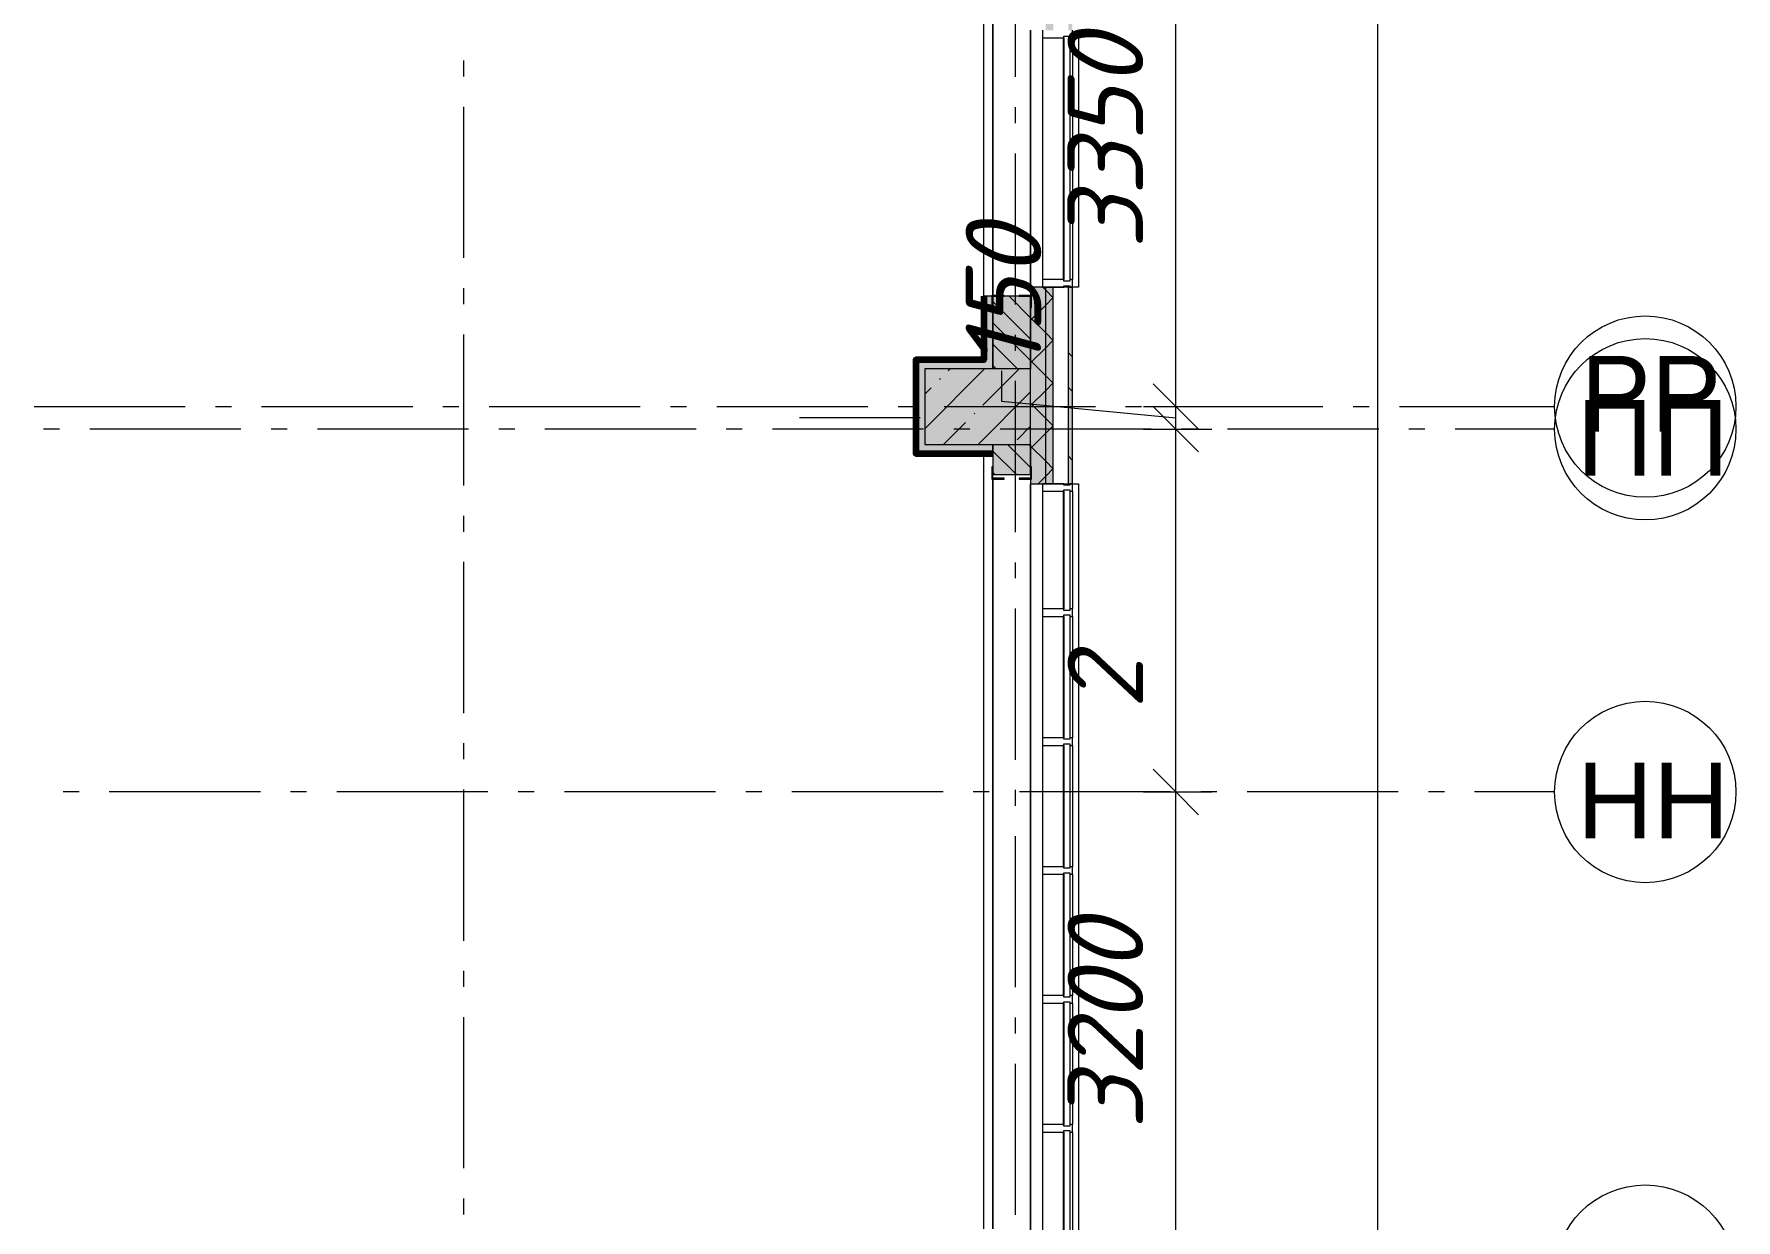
# Model space of a CAD drawing. Header units: millimetres. Extents: x -537608 to 253996, y -217170 to 186033.
# Drawn here: x -271256 to -259993, y 10368 to 18214 of the extents above; entities that cross this region are included whole.
import ezdxf

# ---------------------------------------------------------------- set-up
doc = ezdxf.new("R2010")
doc.units = ezdxf.units.MM
doc.layers.add('16) Лак 1.6м', color=160, linetype='Continuous', lineweight=90)
doc.layers.add('PDF _Геометрия', color=7, linetype='Continuous')
doc.layers.add('PDF _Текст', color=7, linetype='Continuous')
doc.layers.add('PDF _Сплошная заливка', color=7, linetype='Continuous', true_color=0xffffff)
doc.styles.add('PDF ArialMT', font='arial.ttf')
doc.styles.add('PDF ISOCPEUR Italic', font='isocpeui.ttf')

msp = doc.modelspace()

# ---------------------------------------------------------------- hatches: boundary and pattern name
at = {"layer": 'PDF _Сплошная заливка', "transparency": 33554559}
h = msp.add_hatch(color=256, dxfattribs=at)
h.paths.add_polyline_path([(-264384.3486, -7310.6582), (-264384.3486, -6810.6577), (-264411.3488, -6810.6577), (-264411.3488, -7310.6582)], flags=0)
h.paths.add_polyline_path([(-264411.3488, -5960.6578), (-264384.3486, -5960.6578), (-264384.3486, 1589.3432), (-264411.3488, 1589.3432), (-264411.3488, -4017.7553)], flags=0)
h.paths.add_polyline_path([(-264411.3488, 15239.3477), (-264384.3486, 15239.3477), (-264384.3486, 16539.3468), (-264411.3488, 16539.3468), (-264411.3488, 15917.7888)], flags=0)
h.paths.add_polyline_path([(-264411.3488, 18239.3476), (-264384.3486, 18239.3476), (-264384.3486, 19539.3489), (-264411.3488, 19539.3489), (-264411.3488, 18765.7234)], flags=0)
h.paths.add_polyline_path([(-264384.3486, 21239.3475), (-264384.3486, 22539.3466), (-264411.3488, 22539.3466), (-264411.3488, 21239.3475)], flags=0)
h.paths.add_polyline_path([(-264384.3486, 24239.3496), (-264384.3486, 25439.3504), (-264411.3488, 25439.3504), (-264411.3488, 24239.3496)], flags=0)
h.paths.add_polyline_path([(-264384.3486, 27139.349), (-264384.3486, 31549.0045), (-264411.3488, 31549.0045), (-264411.3488, 27139.349)], flags=0)
h = msp.add_hatch(color=256, dxfattribs=at)
h.paths.add_polyline_path([(-264511.3493, -7310.6582), (-264511.3493, -6810.6577), (-264561.3495, -6810.6577), (-264561.3495, -7310.6582)], flags=0)
h.paths.add_polyline_path([(-264561.3495, -5960.6578), (-264511.3493, -5960.6578), (-264511.3493, 1589.3432), (-264561.3495, 1589.3432), (-264561.3495, -5441.7237)], flags=0)
h.paths.add_polyline_path([(-264561.3495, 15239.3477), (-264511.3493, 15239.3477), (-264511.3493, 16539.3468), (-264561.3495, 16539.3468), (-264561.3495, 15917.7888)], flags=0)
h.paths.add_polyline_path([(-264511.3493, 18239.3476), (-264511.3493, 19539.3489), (-264561.3495, 19539.3489), (-264561.3495, 18239.3476)], flags=0)
h.paths.add_polyline_path([(-264561.3495, 21239.3475), (-264511.3493, 21239.3475), (-264511.3493, 22539.3466), (-264561.3495, 22539.3466), (-264561.3495, 21613.658)], flags=0)
h.paths.add_polyline_path([(-264511.3493, 24239.3496), (-264511.3493, 25439.3504), (-264561.3495, 25439.3504), (-264561.3495, 24239.3496)], flags=0)
h.paths.add_polyline_path([(-264561.3495, 27139.349), (-264511.3493, 27139.349), (-264511.3493, 31399.0038), (-264561.3495, 31399.0038), (-264561.3495, 27309.5272)], flags=0)
h = msp.add_hatch(color=256, dxfattribs=at)
h.paths.add_polyline_path([(-264661.3483, 15299.3462), (-264661.3483, 15499.3471), (-264911.3488, 15499.3471), (-264911.3488, 15299.3462)], flags=0)
h.paths.add_polyline_path([(-264911.3488, 15999.3471), (-264661.3483, 15999.3471), (-264661.3483, 16478.9995), (-264911.3488, 16478.9995)], flags=0)
h.paths.add_polyline_path([(-264661.3483, 18298.9995), (-264661.3483, 18849.3485), (-264911.3488, 18849.3485), (-264911.3488, 18298.9995)], flags=0)
h.paths.add_polyline_path([(-264698.793, 19349.3485), (-264661.3483, 19349.3485), (-264661.3483, 19478.9994), (-264911.3488, 19477.7076), (-264911.3488, 19349.3485)], flags=0)
h.paths.add_polyline_path([(-264661.3483, 21299.0016), (-264661.3483, 22478.9993), (-264911.3488, 22478.9993), (-264911.3488, 21299.0016)], flags=0)
h.paths.add_polyline_path([(-264661.3483, 24299.0036), (-264661.3483, 24699.3498), (-264911.3488, 24699.3498), (-264911.3488, 24299.0036), (-264856.7822, 24299.0036)], flags=0)
h.paths.add_polyline_path([(-264856.7822, 25199.3476), (-264661.3483, 25199.3476), (-264661.3483, 25379.0031), (-264911.3488, 25379.0031), (-264911.3488, 25199.3476)], flags=0)
at = {"layer": 'PDF _Сплошная заливка', "true_color": 0xff7d7d, "transparency": 33554559}
msp.add_hatch(color=11, dxfattribs=at).paths.add_polyline_path([(-264971.3501, 15999.3471), (-264971.3501, 16059.3478), (-265421.3493, 16059.3478), (-265421.3493, 15999.3471), (-265275.7708, 15999.3471)])
at = {"layer": 'PDF _Сплошная заливка', "transparency": 33554559}
msp.add_hatch(color=256, dxfattribs=at).paths.add_polyline_path([(-265361.3497, 15499.3471), (-264661.3483, 15499.3471), (-264661.3483, 15999.3471), (-265361.3497, 15999.3471), (-265361.3497, 15917.7888)])

# ---------------------------------------------------------------- linework, layer by layer
at = {"layer": '16) Лак 1.6м'}
msp.add_lwpolyline([(-264971.3501, 16478.9995), (-264971.3501, 16059.3456), (-265421.3493, 16059.3456), (-265421.3493, 15439.3464), (-264911.3488, 15439.3464)], dxfattribs=at)
at = {"layer": 'PDF _Геометрия', "lineweight": 9}
for p, q in [((-262362.423, -56440.6714), (-262362.423, 31439.3502)), ((-263700.917, 15749.346), (-263700.917, 19099.3474)), ((-264971.3501, 16478.9995), (-264971.3501, 18298.9995)), ((-264911.3488, 16485.3464), (-264911.3488, 18293.348)), ((-264911.3488, 18293.348), (-264911.3488, 16485.3464)), ((-264661.3483, 16539.3468), (-264661.3483, 18239.3476)), ((-264661.3483, 18239.3476), (-264661.3483, 16539.3468)), ((-264581.3494, 18239.3476), (-264581.3494, 18189.3474)), ((-264581.3494, 18189.3474), (-264441.3492, 18189.3474)), ((-264581.3494, 18189.3474), (-264581.3494, 16589.347)), ((-264441.3492, 18189.3474), (-264441.3492, 18199.3478)), ((-264441.3492, 18199.3478), (-264401.3494, 18199.3478)), ((-264401.3494, 18199.3478), (-264401.3494, 18189.3474)), ((-264401.3494, 18189.3474), (-264384.3486, 18189.3474)), ((-264401.3494, 18189.3474), (-264401.3494, 16589.347)), ((-264384.3486, 18189.3474), (-264384.3486, 18239.3476)), ((-264384.3486, 18189.3474), (-264384.3486, 16589.347)), ((-264441.3492, 16589.347), (-264581.3494, 16589.347)), ((-264581.3494, 16589.347), (-264581.3494, 16539.3468)), ((-264441.3492, 16579.3465), (-264441.3492, 16589.347)), ((-264401.3494, 16579.3465), (-264441.3492, 16579.3465)), ((-264384.3486, 16589.347), (-264401.3494, 16589.347)), ((-264401.3494, 16589.347), (-264401.3494, 16579.3465)), ((-264384.3486, 16539.3468), (-264384.3486, 16589.347)), ((-264911.3488, 16478.9995), (-264971.3501, 16478.9995)), ((-264971.3501, 16478.9995), (-264971.3501, 16059.3478)), ((-264661.3483, 16478.9995), (-264911.3488, 16478.9995)), ((-264911.3488, 16478.9995), (-264911.3488, 15999.3471)), ((-264911.3488, 15999.3471), (-264911.3488, 16478.9995)), ((-264661.3483, 16195.253), (-264911.3488, 16445.2541)), ((-264661.3483, 16336.6741), (-264803.6742, 16478.9995)), ((-264661.3483, 16478.0952), (-264662.253, 16478.9995)), ((-264561.3495, 16539.3468), (-264661.3483, 16539.3468)), ((-264661.3483, 16539.3468), (-264661.3483, 15999.3471)), ((-264661.3483, 15999.3471), (-264661.3483, 16478.9995)), ((-264581.3494, 16539.3468), (-264441.3492, 16539.3468)), ((-264561.3495, 16519.5181), (-264581.1793, 16539.3468)), ((-264511.3493, 16539.3468), (-264561.3495, 16539.3468)), ((-264561.3495, 15239.3477), (-264561.3495, 16539.3468)), ((-264511.3493, 16469.5179), (-264561.3495, 16519.5181)), ((-264561.3495, 16421.2917), (-264511.3493, 16471.2919)), ((-264411.3488, 16539.3468), (-264511.3493, 16539.3468)), ((-264511.3493, 15239.3477), (-264511.3493, 16539.3468)), ((-264441.3492, 16539.3468), (-264441.3492, 16549.3473)), ((-264441.3492, 16549.3473), (-264401.3494, 16549.3473)), ((-264384.3486, 16539.3468), (-264411.3488, 16539.3468)), ((-264411.3488, 15239.3477), (-264411.3488, 16539.3468)), ((-264401.3494, 16549.3473), (-264401.3494, 16539.3468)), ((-264401.3494, 16539.3468), (-264384.3486, 16539.3468)), ((-264384.3486, 15239.3477), (-264384.3486, 16539.3468)), ((-264661.3483, 16321.2913), (-264561.3495, 16421.2917)), ((-264561.3495, 16236.6737), (-264661.3483, 16336.6741)), ((-264661.3483, 16053.8319), (-264911.3488, 16303.8308)), ((-264511.3493, 16186.6735), (-264561.3495, 16236.6737)), ((-264748.2862, 15999.3471), (-264911.3488, 16162.4097)), ((-264661.3483, 16038.449), (-264561.3495, 16138.4495)), ((-264561.3495, 16138.4495), (-264511.3493, 16188.4497)), ((-264971.3501, 16059.3478), (-265421.3493, 16059.3478)), ((-265421.3493, 16059.3478), (-265421.3493, 15999.3471)), ((-265421.3493, 15999.3471), (-265421.3493, 15439.3464)), ((-265361.3497, 15603.1044), (-264965.1071, 15999.3471)), ((-265361.3497, 15999.3471), (-265361.3497, 15499.3471)), ((-264661.3483, 15999.3471), (-265361.3497, 15999.3471)), ((-265205.859, 15986.6941), (-265193.2066, 15999.3471)), ((-264977.7599, 15758.5951), (-264737.009, 15999.3471)), ((-264889.7073, 15999.3471), (-264911.3488, 16020.9886)), ((-264561.3495, 15953.8315), (-264661.3483, 16053.8319)), ((-264661.3483, 15499.3471), (-264661.3483, 15999.3471)), ((-265262.8832, 15929.6688), (-265258.1424, 15934.4118)), ((-264854.1383, 15985.7361), (-264854.1383, 15785.7374)), ((-264511.3493, 15903.8313), (-264561.3495, 15953.8315)), ((-264561.3495, 15855.6073), (-264511.3493, 15905.6074)), ((-265361.3497, 15831.2035), (-265319.9085, 15872.6457)), ((-265008.911, 15499.3471), (-264661.3483, 15846.9093)), ((-264854.1383, 15785.7374), (-263700.917, 15674.3478)), ((-264661.3483, 15755.6068), (-264561.3495, 15855.6073)), ((-264561.3495, 15670.9892), (-264661.3483, 15770.9896)), ((-265391.349, 15675.4803), (-266191.3492, 15675.4803)), ((-265034.7852, 15701.5719), (-265030.0439, 15706.3128)), ((-264511.3493, 15620.989), (-264561.3495, 15670.9892)), ((-263913.0502, 15749.346), (-263700.917, 15749.346)), ((-263700.917, 15599.3475), (-263700.917, 15749.346)), ((-263700.917, 15749.346), (-263460.9174, 15749.346)), ((-265237.009, 15499.3471), (-265091.8089, 15644.5467)), ((-264749.662, 15530.4961), (-264661.3483, 15618.8102)), ((-264661.3483, 15472.7646), (-264561.3495, 15572.765)), ((-264561.3495, 15572.765), (-264511.3493, 15622.763)), ((-263913.0502, 15599.3475), (-263700.917, 15599.3475)), ((-263700.917, 13199.3459), (-263700.917, 15599.3475)), ((-263700.917, 15599.3475), (-263460.9174, 15599.3475)), ((-265421.3493, 15439.3464), (-265361.3497, 15439.3464)), ((-265361.3497, 15499.3471), (-264661.3483, 15499.3471)), ((-265361.3497, 15439.3464), (-264911.3488, 15439.3464)), ((-264971.3501, 10309.3447), (-264971.3501, 15439.3464)), ((-264911.3488, 15439.3464), (-264911.3488, 15499.3471)), ((-264911.3488, 15499.3471), (-264911.3488, 15299.3462)), ((-264755.3931, 15299.3462), (-264911.3488, 15455.3041)), ((-264661.3483, 15346.7241), (-264813.9723, 15499.3471)), ((-264661.3483, 15488.1452), (-264672.5496, 15499.3471)), ((-264661.3483, 15299.3462), (-264661.3483, 15499.3471)), ((-264661.3483, 15499.3471), (-264661.3483, 15239.3477)), ((-264561.3495, 15388.147), (-264661.3483, 15488.1452)), ((-264511.3493, 15338.1468), (-264561.3495, 15388.147)), ((-264561.3495, 15289.9206), (-264511.3493, 15339.9208)), ((-264896.8142, 15299.3462), (-264911.3488, 15313.883)), ((-264911.3488, 15299.3462), (-264661.3483, 15299.3462)), ((-264911.3488, 10309.3447), (-264911.3488, 15270.1544)), ((-264911.3488, 15270.1544), (-264911.3488, 10309.3447)), ((-264661.3483, 15239.3477), (-264561.3495, 15239.3477)), ((-264661.3483, 10249.3462), (-264661.3483, 15239.3477)), ((-264661.3483, 15239.3477), (-264661.3483, 10249.3462)), ((-264611.9235, 15239.3477), (-264561.3495, 15289.9206)), ((-264441.3492, 15239.3477), (-264581.3494, 15239.3477)), ((-264581.3494, 15239.3477), (-264581.3494, 15189.3475)), ((-264561.3495, 15239.3477), (-264511.3493, 15239.3477)), ((-264511.3493, 15239.3477), (-264411.3488, 15239.3477)), ((-264441.3492, 15229.3472), (-264441.3492, 15239.3477)), ((-264401.3494, 15229.3472), (-264441.3492, 15229.3472)), ((-264411.3488, 15239.3477), (-264384.3486, 15239.3477)), ((-264401.3494, 15239.3477), (-264401.3494, 15229.3472)), ((-264384.3486, 15239.3477), (-264401.3494, 15239.3477)), ((-264384.3486, 15189.3475), (-264384.3486, 15239.3477)), ((-264581.3494, 15189.3475), (-264441.3492, 15189.3475)), ((-264581.3494, 15189.3475), (-264581.3494, 14411.2224)), ((-264441.3492, 15189.3475), (-264441.3492, 15199.348)), ((-264441.3492, 15199.348), (-264401.3494, 15199.348)), ((-264401.3494, 15199.348), (-264401.3494, 15189.3475)), ((-264401.3494, 15189.3475), (-264384.3486, 15189.3475)), ((-264401.3494, 15189.3475), (-264401.3494, 14411.2224)), ((-264384.3486, 15189.3475), (-264384.3486, 14411.2224)), ((-264441.3492, 14411.2224), (-264581.3494, 14411.2224)), ((-264581.3494, 14411.2224), (-264581.3494, 14361.2222)), ((-264581.3494, 14361.2222), (-264581.3494, 13558.097)), ((-264581.3494, 14361.2222), (-264441.3492, 14361.2222)), ((-264441.3492, 14401.2219), (-264441.3492, 14411.2224)), ((-264401.3494, 14401.2219), (-264441.3492, 14401.2219)), ((-264441.3492, 14361.2222), (-264441.3492, 14371.2226)), ((-264441.3492, 14371.2226), (-264401.3494, 14371.2226)), ((-264401.3494, 14411.2224), (-264401.3494, 14401.2219)), ((-264384.3486, 14411.2224), (-264401.3494, 14411.2224)), ((-264401.3494, 14371.2226), (-264401.3494, 14361.2222)), ((-264401.3494, 14361.2222), (-264401.3494, 13558.097)), ((-264401.3494, 14361.2222), (-264384.3486, 14361.2222)), ((-264384.3486, 14361.2222), (-264384.3486, 14411.2224)), ((-264384.3486, 14361.2222), (-264384.3486, 13558.097)), ((-264441.3492, 13558.097), (-264581.3494, 13558.097)), ((-264581.3494, 13558.097), (-264581.3494, 13508.0968)), ((-264441.3492, 13548.0965), (-264441.3492, 13558.097)), ((-264401.3494, 13548.0965), (-264441.3492, 13548.0965)), ((-264441.3492, 13508.0968), (-264441.3492, 13518.0973)), ((-264441.3492, 13518.0973), (-264401.3494, 13518.0973)), ((-264401.3494, 13558.097), (-264401.3494, 13548.0965)), ((-264384.3486, 13558.097), (-264401.3494, 13558.097)), ((-264401.3494, 13518.0973), (-264401.3494, 13508.0968)), ((-264384.3486, 13508.0968), (-264384.3486, 13558.097)), ((-264581.3494, 13508.0968), (-264581.3494, 12704.9715)), ((-264581.3494, 13508.0968), (-264441.3492, 13508.0968)), ((-264401.3494, 13508.0968), (-264401.3494, 12704.9715)), ((-264401.3494, 13508.0968), (-264384.3486, 13508.0968)), ((-264384.3486, 13508.0968), (-264384.3486, 12704.9715)), ((-263913.0502, 13199.3459), (-263700.917, 13199.3459)), ((-263700.917, 9999.3451), (-263700.917, 13199.3459)), ((-263700.917, 13199.3459), (-263460.9174, 13199.3459)), ((-264441.3492, 12704.9715), (-264581.3494, 12704.9715)), ((-264581.3494, 12704.9715), (-264581.3494, 12654.9713)), ((-264581.3494, 12654.9713), (-264581.3494, 11851.8462)), ((-264581.3494, 12654.9713), (-264441.3492, 12654.9713)), ((-264441.3492, 12694.9711), (-264441.3492, 12704.9715)), ((-264401.3494, 12694.9711), (-264441.3492, 12694.9711)), ((-264441.3492, 12654.9713), (-264441.3492, 12664.9718)), ((-264441.3492, 12664.9718), (-264401.3494, 12664.9718)), ((-264401.3494, 12704.9715), (-264401.3494, 12694.9711)), ((-264384.3486, 12704.9715), (-264401.3494, 12704.9715)), ((-264401.3494, 12664.9718), (-264401.3494, 12654.9713)), ((-264401.3494, 12654.9713), (-264401.3494, 11851.8462)), ((-264401.3494, 12654.9713), (-264384.3486, 12654.9713)), ((-264384.3486, 12654.9713), (-264384.3486, 12704.9715)), ((-264384.3486, 12654.9713), (-264384.3486, 11851.8462)), ((-264441.3492, 11851.8462), (-264581.3494, 11851.8462)), ((-264581.3494, 11851.8462), (-264581.3494, 11801.846)), ((-264441.3492, 11841.8457), (-264441.3492, 11851.8462)), ((-264401.3494, 11841.8457), (-264441.3492, 11841.8457)), ((-264401.3494, 11851.8462), (-264401.3494, 11841.8457)), ((-264384.3486, 11851.8462), (-264401.3494, 11851.8462)), ((-264384.3486, 11801.846), (-264384.3486, 11851.8462)), ((-264581.3494, 11801.846), (-264581.3494, 10998.7207)), ((-264581.3494, 11801.846), (-264441.3492, 11801.846)), ((-264441.3492, 11801.846), (-264441.3492, 11811.8464)), ((-264441.3492, 11811.8464), (-264401.3494, 11811.8464)), ((-264401.3494, 11811.8464), (-264401.3494, 11801.846)), ((-264401.3494, 11801.846), (-264401.3494, 10998.7207)), ((-264401.3494, 11801.846), (-264384.3486, 11801.846)), ((-264384.3486, 11801.846), (-264384.3486, 10998.7207)), ((-264441.3492, 10998.7207), (-264581.3494, 10998.7207)), ((-264581.3494, 10998.7207), (-264581.3494, 10948.7205)), ((-264581.3494, 10948.7205), (-264581.3494, 10145.5953)), ((-264581.3494, 10948.7205), (-264441.3492, 10948.7205)), ((-264441.3492, 10988.7202), (-264441.3492, 10998.7207)), ((-264401.3494, 10988.7202), (-264441.3492, 10988.7202)), ((-264441.3492, 10948.7205), (-264441.3492, 10958.721)), ((-264441.3492, 10958.721), (-264401.3494, 10958.721)), ((-264401.3494, 10998.7207), (-264401.3494, 10988.7202)), ((-264384.3486, 10998.7207), (-264401.3494, 10998.7207)), ((-264401.3494, 10958.721), (-264401.3494, 10948.7205)), ((-264401.3494, 10948.7205), (-264401.3494, 10145.5953)), ((-264401.3494, 10948.7205), (-264384.3486, 10948.7205)), ((-264384.3486, 10948.7205), (-264384.3486, 10998.7207)), ((-264384.3486, 10948.7205), (-264384.3486, 10145.5953))]:
    msp.add_line(p, q, dxfattribs=at)
at = {"layer": 'PDF _Геометрия', "color": 253, "lineweight": 9, "true_color": 0xaaaaaa}
for p, q in [((-264761.3498, 17930.5902), (-264761.3498, 18930.5902)), ((-264443.3493, 16589.347), (-264443.3493, 18189.3474)), ((-264441.3492, 18189.3474), (-264441.3492, 16589.347)), ((-264343.3489, 18239.3476), (-264343.3489, 16539.3468)), ((-268411.3498, 17933.0532), (-268411.3498, 18038.8881)), ((-268411.3498, 16733.0546), (-268411.3498, 17733.0545)), ((-264761.3498, 17624.7567), (-264761.3498, 17730.5916)), ((-264761.3498, 16424.758), (-264761.3498, 17424.7579)), ((-268411.3498, 16427.221), (-268411.3498, 16533.0537)), ((-264343.3489, 16539.3468), (-264384.3486, 16539.3468)), ((-268411.3498, 15227.2201), (-268411.3498, 16227.2201)), ((-264761.3498, 16118.9243), (-264761.3498, 16224.7571)), ((-264761.3498, 14918.9235), (-264761.3498, 15918.9235)), ((-271255.9128, 15749.346), (-270255.9129, 15749.346)), ((-270055.912, 15749.346), (-269950.0792, 15749.346)), ((-269750.0784, 15749.346), (-268750.0784, 15749.346)), ((-268550.0776, 15749.346), (-268444.2448, 15749.346)), ((-268244.2461, 15749.346), (-267244.2439, 15749.346)), ((-267044.2453, 15749.346), (-266938.4103, 15749.346)), ((-266738.4116, 15749.346), (-265738.4106, 15749.346)), ((-265538.4102, 15749.346), (-265432.5775, 15749.346)), ((-265232.5771, 15749.346), (-264232.5772, 15749.346)), ((-264032.5774, 15749.346), (-263926.7435, 15749.346)), ((-263726.7438, 15749.346), (-262726.7433, 15749.346)), ((-262526.743, 15749.346), (-262420.9102, 15749.346)), ((-262220.9099, 15749.346), (-261193.386, 15749.346)), ((-271086.4538, 15599.3475), (-271192.2866, 15599.3475)), ((-269886.453, 15599.3475), (-270886.453, 15599.3475)), ((-269580.6194, 15599.3475), (-269686.4521, 15599.3475)), ((-268380.6185, 15599.3475), (-269380.6185, 15599.3475)), ((-268074.7849, 15599.3475), (-268180.6177, 15599.3475)), ((-266874.7841, 15599.3475), (-267874.7862, 15599.3475)), ((-266568.9526, 15599.3475), (-266674.7853, 15599.3475)), ((-265368.9507, 15599.3475), (-266368.9517, 15599.3475)), ((-265063.1181, 15599.3475), (-265168.9504, 15599.3475)), ((-263863.1173, 15599.3475), (-264863.1173, 15599.3475)), ((-263557.2837, 15599.3475), (-263663.1176, 15599.3475)), ((-262357.2834, 15599.3475), (-263357.2839, 15599.3475)), ((-262051.4503, 15599.3475), (-262157.2842, 15599.3475)), ((-261193.386, 15599.3475), (-261851.4508, 15599.3475)), ((-264384.3486, 15239.3477), (-264343.3489, 15239.3477)), ((-264343.3489, 15239.3477), (-264343.3489, 1589.3432)), ((-264443.3493, 14411.2224), (-264443.3493, 15189.3475)), ((-264441.3492, 15189.3475), (-264441.3492, 14411.2224)), ((-268411.3498, 14921.3865), (-268411.3498, 15027.2192)), ((-268411.3498, 13721.3857), (-268411.3498, 14721.3878)), ((-264761.3498, 14613.0899), (-264761.3498, 14718.9226)), ((-264761.3498, 13413.089), (-264761.3498, 14413.089)), ((-264443.3493, 13558.097), (-264443.3493, 14361.2222)), ((-264441.3492, 14361.2222), (-264441.3492, 13558.097)), ((-268411.3498, 13415.5542), (-268411.3498, 13521.387)), ((-264443.3493, 12704.9715), (-264443.3493, 13508.0968)), ((-264441.3492, 13508.0968), (-264441.3492, 12704.9715)), ((-270958.114, 13199.3459), (-271063.9468, 13199.3459)), ((-269758.1132, 13199.3459), (-270758.1131, 13199.3459)), ((-269452.2796, 13199.3459), (-269558.1145, 13199.3459)), ((-268252.2809, 13199.3459), (-269252.2809, 13199.3459)), ((-268411.3498, 12215.5533), (-268411.3498, 13215.5533)), ((-267946.4473, 13199.3459), (-268052.28, 13199.3459)), ((-266746.4464, 13199.3459), (-267746.4464, 13199.3459)), ((-266440.6128, 13199.3459), (-266546.4456, 13199.3459)), ((-265240.613, 13199.3459), (-266240.613, 13199.3459)), ((-264934.7794, 13199.3459), (-265040.6122, 13199.3459)), ((-264761.3498, 13107.2554), (-264761.3498, 13213.0903)), ((-263734.7786, 13199.3459), (-264734.7796, 13199.3459)), ((-263428.9461, 13199.3459), (-263534.7788, 13199.3459)), ((-262228.9452, 13199.3459), (-263228.9452, 13199.3459)), ((-261923.1116, 13199.3459), (-262028.9455, 13199.3459)), ((-261193.386, 13199.3459), (-261723.1121, 13199.3459)), ((-264761.3498, 11907.2568), (-264761.3498, 12907.2567)), ((-264443.3493, 11851.8462), (-264443.3493, 12654.9713)), ((-264441.3492, 12654.9713), (-264441.3492, 11851.8462)), ((-268411.3498, 11909.7197), (-268411.3498, 12015.5525)), ((-264443.3493, 10998.7207), (-264443.3493, 11801.846)), ((-264441.3492, 11801.846), (-264441.3492, 10998.7207)), ((-268411.3498, 10709.7189), (-268411.3498, 11709.7189)), ((-264761.3498, 11601.4231), (-264761.3498, 11707.2559)), ((-264761.3498, 10401.4223), (-264761.3498, 11401.4222)), ((-264443.3493, 10145.5953), (-264443.3493, 10948.7205)), ((-264441.3492, 10948.7205), (-264441.3492, 10145.5953)), ((-268411.3498, 10403.8853), (-268411.3498, 10509.7202))]:
    msp.add_line(p, q, dxfattribs=at)
at = {"layer": 'PDF _Геометрия', "color": 253, "lineweight": 20, "true_color": 0xaaaaaa}
for p, q in [((-264836.3501, 16485.3464), (-264917.3491, 16485.3464)), ((-264917.3491, 16485.3464), (-264917.3491, 16404.348)), ((-264911.3488, 16479.3482), (-264836.3501, 16479.3482)), ((-264911.3488, 16404.348), (-264911.3488, 16479.3482)), ((-264836.3501, 16479.3482), (-264836.3501, 16485.3464)), ((-264736.3497, 16485.3464), (-264736.3497, 16479.3482)), ((-264655.3496, 16485.3464), (-264736.3497, 16485.3464)), ((-264736.3497, 16479.3482), (-264661.3483, 16479.3482)), ((-264661.3483, 16479.3482), (-264661.3483, 16404.348)), ((-264655.3496, 16404.348), (-264655.3496, 16485.3464)), ((-264917.3491, 16404.348), (-264911.3488, 16404.348)), ((-264661.3483, 16404.348), (-264655.3496, 16404.348)), ((-264911.3488, 15351.1549), (-264917.3491, 15351.1549)), ((-264917.3491, 15351.1549), (-264917.3491, 15270.1544)), ((-264911.3488, 15276.1546), (-264911.3488, 15351.1549)), ((-264655.3496, 15351.1549), (-264661.3483, 15351.1549)), ((-264661.3483, 15351.1549), (-264661.3483, 15276.1546)), ((-264655.3496, 15270.1544), (-264655.3496, 15351.1549)), ((-264917.3491, 15270.1544), (-264836.3501, 15270.1544)), ((-264836.3501, 15276.1546), (-264911.3488, 15276.1546)), ((-264836.3501, 15270.1544), (-264836.3501, 15276.1546)), ((-264736.3497, 15276.1546), (-264736.3497, 15270.1544)), ((-264661.3483, 15276.1546), (-264736.3497, 15276.1546)), ((-264736.3497, 15270.1544), (-264655.3496, 15270.1544))]:
    msp.add_line(p, q, dxfattribs=at)
at = {"layer": 'PDF _Геометрия', "color": 8, "lineweight": 9, "true_color": 0x787878}
for p, q in [((-264384.3486, 16533.775), (-264389.9205, 16539.3468)), ((-264384.3486, 16077.5789), (-264411.3488, 16104.5792)), ((-264384.3486, 15849.4799), (-264411.3488, 15876.4802)), ((-264384.3486, 15393.2818), (-264411.3488, 15420.282))]:
    msp.add_line(p, q, dxfattribs=at)
at = {"layer": 'PDF _Геометрия', "lineweight": 20}
for p, q in [((-263850.9176, 15899.3467), (-263700.917, 15749.346)), ((-263850.9176, 15749.346), (-263700.917, 15599.3475)), ((-263700.917, 15749.346), (-263550.9174, 15599.3475)), ((-263700.917, 15599.3475), (-263550.9174, 15449.3469)), ((-263850.9176, 13349.3465), (-263700.917, 13199.3459)), ((-263700.917, 13199.3459), (-263550.9174, 13049.3474))]:
    msp.add_line(p, q, dxfattribs=at)
for centre, radius in [((-260593.3865, 15749.3478), 600.0001), ((-260593.386, 15599.3474), 600.0005), ((-260593.3857, 13199.3464), 599.9998), ((-260593.3862, 9999.3454), 600.0008)]:
    msp.add_circle(centre, radius, dxfattribs=at)
at = {"layer": 'PDF _Сплошная заливка', "color": 11, "lineweight": 35, "true_color": 0xff7d7d, "transparency": 33554559}
for points in [[(-264911.3488, 15999.3471), (-264911.3488, 16478.9995), (-264971.3501, 15999.3471), (-264971.3501, 16478.9995)], [(-265361.3497, 15439.3464), (-265361.3497, 15999.3471), (-265421.3493, 15439.3464), (-265421.3493, 15999.3471)], [(-264911.3488, 15439.3464), (-264911.3488, 15499.3471), (-265361.3497, 15439.3464), (-265361.3497, 15499.3471)]]:
    msp.add_solid(points, dxfattribs=at)
at = {"layer": 'PDF _Сплошная заливка', "lineweight": 35, "transparency": 33554559}
msp.add_solid([(-264561.3495, 15239.3477), (-264561.3495, 16539.3468), (-264661.3483, 15239.3477), (-264661.3483, 16539.3468)], dxfattribs=at)

# ---------------------------------------------------------------- texts
at = {"layer": 'PDF _Текст', "char_height": 500, "attachment_point": 4, "rotation": 90, "style": 'PDF ISOCPEUR Italic'}
for s, insert in [('3350', (-264166.4309, 16792.2737)), ('150', (-264840.817, 15985.7296)), ('2 ', (-264166.4309, 13748.1189)), ('3200', (-264166.4309, 10967.2704))]:
    msp.add_mtext(s, dxfattribs=dict(at, insert=insert))
at = {"layer": 'PDF _Текст', "char_height": 500, "attachment_point": 4, "style": 'PDF ArialMT'}
for s, insert in [('РР', (-261021.5458, 15834.138)), ('ПП', (-261046.3274, 15543.0241)), ('НН', (-261046.3274, 13143.0224))]:
    msp.add_mtext(s, dxfattribs=dict(at, insert=insert))

doc.saveas('drawing.dxf')
